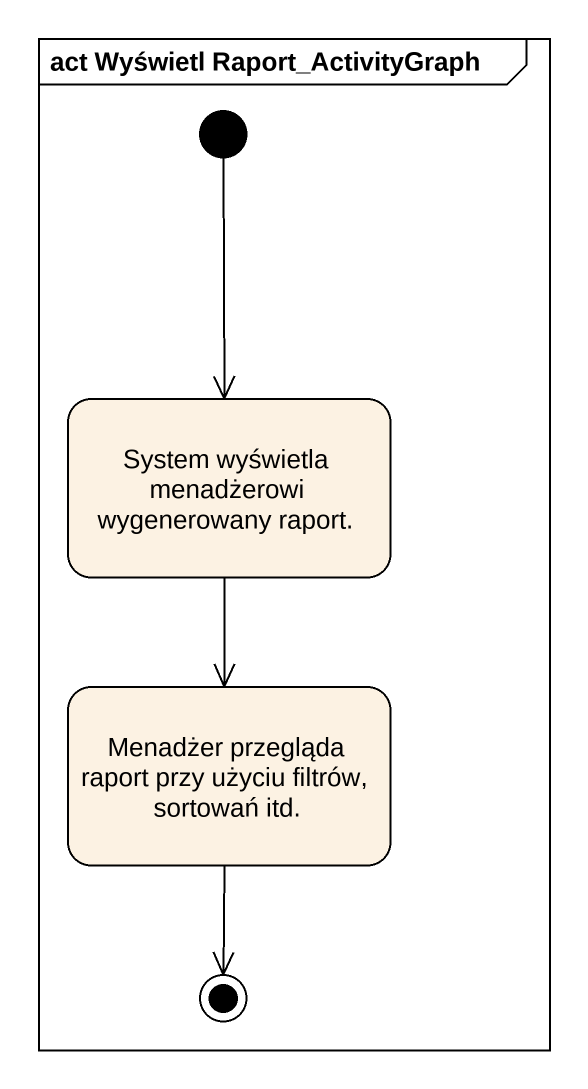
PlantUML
@startuml
mainframe act Wyświetl Raport_ActivityGraph
hide empty description
state "System wyświetla menadżerowi wygenerowany raport." as System_wyświetla
state "Menadżer przegląda raport przy użyciu filtrów, sortowań itd." as Menadżer_przegląda_raport
[*] --> System_wyświetla
System_wyświetla --> Menadżer_przegląda_raport
Menadżer_przegląda_raport --> [*]
@enduml
